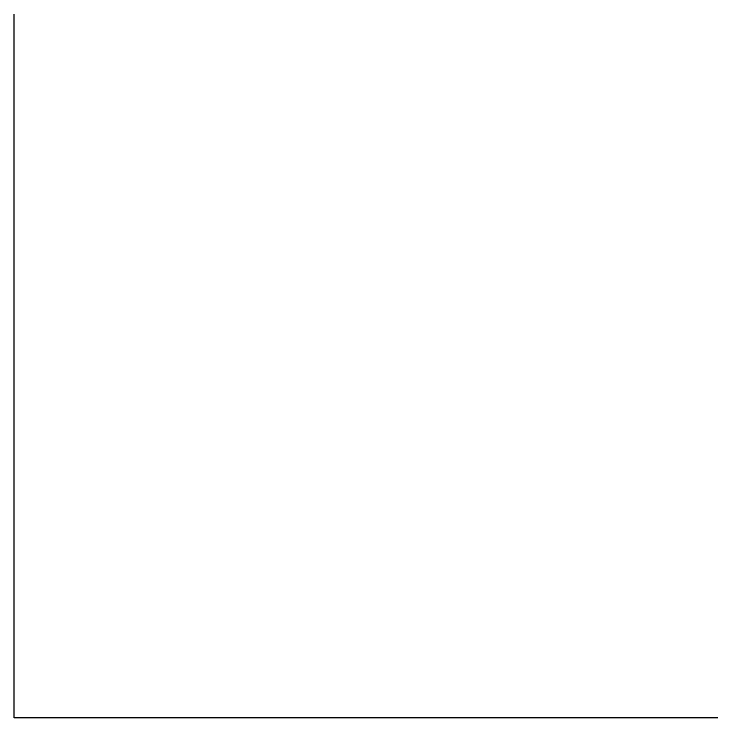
# Model space of a CAD drawing. Header units: millimetres. Extents: x -69382 to 174843, y -46375 to 101648.
# Drawn here: x 39392.9 to 39642.8, y -20550.1 to -20300.2 of the extents above; entities that cross this region are included whole.
import ezdxf
from ezdxf.enums import TextEntityAlignment as Align

# ---------------------------------------------------------------- set-up
doc = ezdxf.new("R2010")
doc.units = ezdxf.units.MM
doc.header["$LTSCALE"] = 1000
for name, color, linetype in [('CX-BORD', 3, 'Continuous'), ('CX-BORD-LIN1', 4, 'Continuous'), ('CX-BORD-LIN2', 3, 'Continuous'), ('CX-BORD-TEX2', 7, 'Continuous'), ('CX-BORD-TEX3', 6, 'Continuous'), ('CX-MISC', 2, 'Continuous')]:
    doc.layers.add(name, color=color, linetype=linetype)
doc.styles.add('TB_TEXT', font='Dotum.ttf')
doc.styles.add('TB_WBTXT', font='Dotum.ttf')
doc.styles.add('TB_WMTXT', font='Dotum.ttf')

# ---------------------------------------------------------------- blocks, each defined once
blk = doc.blocks.new('CXBLKA1-KECH-한국도로공사')
at = {"layer": 'CX-MISC'}
blk.add_lwpolyline([(4.998, 0), (0, 0), (0, 4.998)], dxfattribs=at)
at = {"layer": 'CX-BORD-LIN1', "style": 'TB_TEXT'}
for tag, p in [('TR_RCON5', (367.3033, 53)), ('TR_RCON4', (367.3033, 47)), ('TR_RCON3', (367.3033, 41)), ('TR_RCON2', (367.3033, 35)), ('TR_RCON1', (367.3033, 29))]:
    blk.add_attdef(tag, text='', height=3.5, dxfattribs=at).set_placement(p, align=Align.MIDDLE_LEFT)
for tag, height, p in [('TR_DGN5', 3.5, (476.1185, 53)), ('TR_CHK5', 3.5, (516.1185, 53)), ('TR_RDAT5', 3.5, (342.5, 53)), ('TR_APP5', 3.5, (556.1185, 53)), ('TR_RNUM5', 3, (310.1051, 52.6366)), ('TR_DGN4', 3.5, (476.1185, 47)), ('TR_CHK4', 3.5, (516.1185, 47)), ('TR_RDAT4', 3.5, (342.5, 47)), ('TR_APP4', 3.5, (556.1185, 47)), ('TR_RNUM4', 3, (310.1051, 46.6366)), ('TR_RDAT3', 3.5, (342.5, 41)), ('TR_DGN3', 3.5, (476.1185, 41)), ('TR_CHK3', 3.5, (516.1185, 41)), ('TR_APP3', 3.5, (556.1185, 41)), ('TR_RNUM3', 3, (310.1051, 40.6366)), ('TR_RDAT2', 3.5, (342.5, 35)), ('TR_DGN2', 3.5, (476.1185, 35)), ('TR_CHK2', 3.5, (516.1185, 35)), ('TR_APP2', 3.5, (556.1185, 35)), ('TR_RNUM2', 3, (310.1051, 34.6366)), ('TR_DGN1', 3.5, (476.1185, 29)), ('TR_CHK1', 3.5, (516.1185, 29)), ('TR_RDAT1', 3.5, (342.5, 29)), ('TR_APP1', 3.5, (556.1185, 29)), ('TR_RNUM1', 3, (310.1051, 28.6366))]:
    blk.add_attdef(tag, text='', height=height, dxfattribs=at).set_placement(p, align=Align.MIDDLE_CENTER)
at = {"layer": 'CX-BORD-LIN2', "style": 'TB_TEXT'}
blk.add_attdef('TD_VERSION', text='', height=3, rotation=90, dxfattribs=at).set_placement((825.5, 68.0149), align=Align.MIDDLE_CENTER)
at = {"layer": 'CX-BORD-TEX2', "style": 'TB_WMTXT'}
for tag, height, p in [('TB_CNAME', 5, (40.3448, 551.8324)), ('TB_CSCOP', 4, (41.6346, 543.8324))]:
    blk.add_attdef(tag, text='', height=height, dxfattribs=at).set_placement(p, align=Align.BOTTOM_LEFT)
at = {"layer": 'CX-BORD-TEX2', "style": 'TB_WBTXT'}
for tag, height, p in [('TB_MTITIL', 10, (423, 553.3264)), ('TB_STITL', 7, (423, 538.3264))]:
    blk.add_attdef(tag, text='', height=height, dxfattribs=at).set_placement(p, align=Align.MIDDLE_CENTER)
at = {"layer": 'CX-BORD-TEX3', "style": 'TB_TEXT'}
for tag, height, p in [('TD_LNDST', 4.5, (240, 51.5)), ('TD_DSECT', 4.5, (630.5, 51.5)), ('TD_DDIST', 4.5, (679.5, 51.5)), ('TD_DNAME_TOP', 4.5, (780, 47.957)), ('TD_DCOMP', 4.5, (240, 42.5875)), ('TD_CSECT', 4.5, (630.5, 42.5)), ('TD_CDIST', 4.5, (679.5, 42.5)), ('TD_DNAME_MAIN', 4.5, (780, 41.4731)), ('TD_CCOMP', 4.5, (240, 33.5927)), ('TD_HSCAL', 4.5, (637.5, 33.5)), ('TD_VSCAL', 4.5, (686.5, 33.5)), ('TD_CNAME', 5, (90, 27.5956)), ('TD_CSTEP', 4.5, (275.744, 25.125)), ('TD_FIELD', 4.5, (205, 25.125)), ('TD_DWGNO', 4.5, (780, 25.0017)), ('TD_DWGCODE', 4.5, (662, 24.7908))]:
    blk.add_attdef(tag, text='', height=height, dxfattribs=at).set_placement(p, align=Align.MIDDLE_CENTER)
at = {"layer": 'CX-BORD-TEX3', "style": 'TB_TEXT', "width": 0.9}
blk.add_attdef('TD_DNAME_BOT', text='', height=3, dxfattribs=at).set_placement((780, 35.2489), align=Align.MIDDLE_CENTER)

msp = doc.modelspace()

# ---------------------------------------------------------------- block references
at = {"layer": 'CX-BORD', "xscale": 50, "yscale": 50, "zscale": 50}
msp.add_blockref('CXBLKA1-KECH-한국도로공사', (39392.8557, -20550.1404), dxfattribs=at)

doc.saveas('drawing.dxf')
